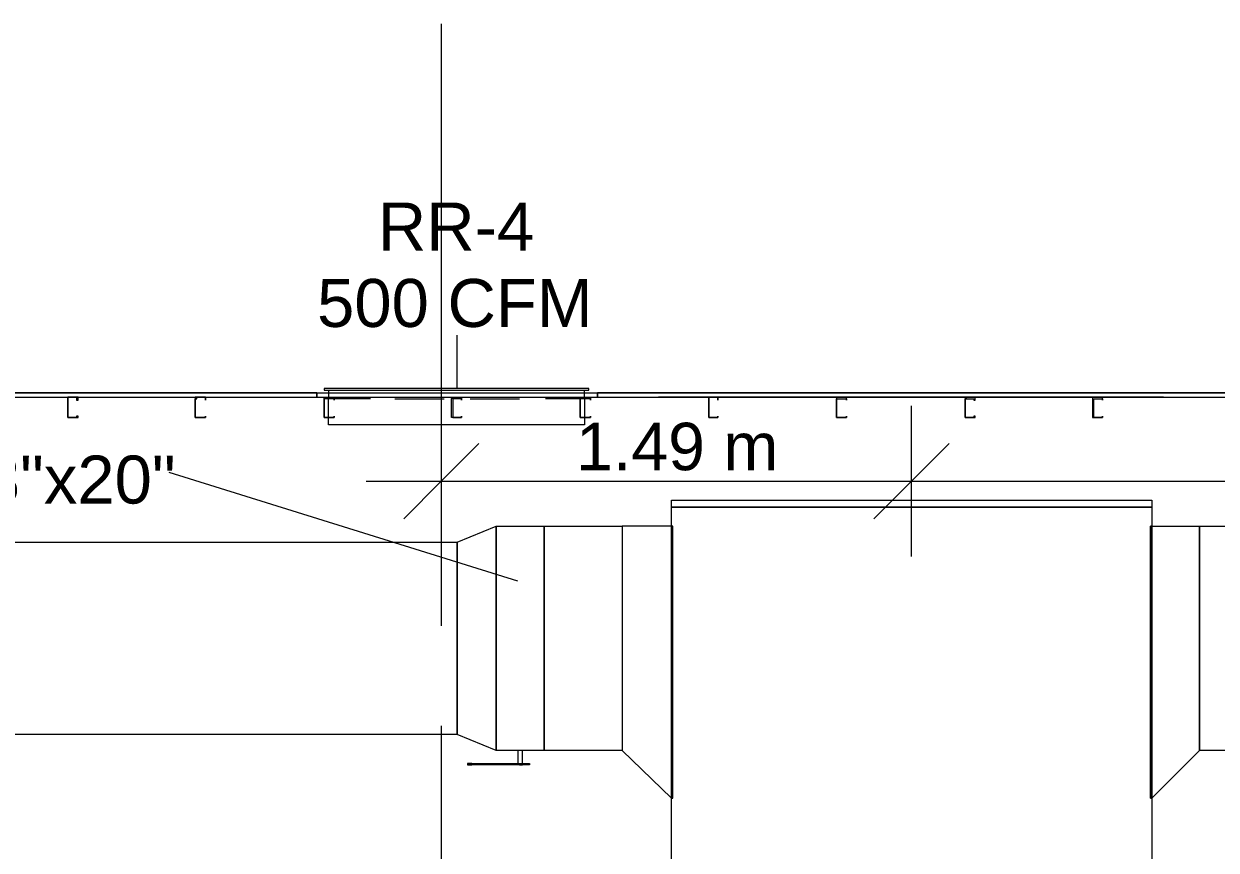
# Model space of a CAD drawing. Header units: metres. Extents: x -2 to 237, y -8 to 52.
# Drawn here: x 15.485 to 19.262, y 34.253 to 36.87 of the extents above; entities that cross this region are included whole.
import ezdxf

# ---------------------------------------------------------------- set-up
doc = ezdxf.new("R2010")
doc.units = ezdxf.units.M
doc.layers.add('HVAC - Ductos', color=5, linetype='Continuous', lineweight=0)
doc.layers.add('PDF3_Text', color=7, linetype='Continuous', lineweight=0)
doc.layers.add('PDF3_Geometry', color=7, linetype='Continuous', lineweight=0, true_color=0xaaaaaa)
doc.styles.add('PDF Helvetica', font='')
doc.styles.get('PDF Helvetica').set_extended_font_data('Helvetica')

msp = doc.modelspace()

# ---------------------------------------------------------------- linework, layer by layer
at = {"layer": 'HVAC - Ductos', "lineweight": 0}
for points in [[(16.8578, 35.7145), (16.8578, 35.8841)], [(16.4361, 35.71), (17.2749, 35.71)], [(17.252, 35.7145), (16.4591, 35.7145)], [(16.5828, 35.6825), (16.4591, 35.6825), (16.4591, 35.6871), (16.5828, 35.6871)], [(16.6607, 35.6871), (16.8165, 35.6871)], [(16.6607, 35.6825), (16.8165, 35.6825)], [(16.8074, 35.6595), (16.8074, 35.4212), (16.8074, 35.1829)], [(16.8991, 35.6871), (17.0549, 35.6871)], [(16.8991, 35.6825), (17.0549, 35.6825)], [(17.1374, 35.6871), (17.2565, 35.6871), (17.2565, 35.6825), (17.1374, 35.6825)], [(18.297, 35.1829), (18.297, 35.4212), (18.297, 35.6595)], [(16.9266, 35.5404), (16.8074, 35.4212), (16.6882, 35.3021)], [(18.4162, 35.5404), (18.297, 35.4212), (18.1779, 35.3021)], [(17.0503, 35.105), (15.9458, 35.4487)], [(16.5691, 35.4212), (18.297, 35.4212), (26.2446, 35.4212)], [(14.6716, 35.2287), (16.8578, 35.2287), (16.8578, 34.6191), (14.6716, 34.6191)]]:
    msp.add_lwpolyline(points, dxfattribs=at)
for points in [[(17.2749, 35.7145), (16.4361, 35.7145), (16.4361, 35.71), (16.4499, 35.71), (16.4499, 35.6871), (17.2611, 35.6871), (17.2611, 35.71), (17.2749, 35.71)], [(17.2611, 35.6871), (17.2611, 35.6), (16.4499, 35.6), (16.4499, 35.6871)], [(19.0579, 35.3387), (17.5361, 35.3387), (17.5361, 35.3617), (19.0579, 35.3617)], [(17.5361, 28.3766), (17.5361, 35.3387), (19.0579, 35.3387), (19.0579, 28.3766)], [(16.8578, 35.2287), (16.9815, 35.2791), (16.9815, 34.5687), (16.8578, 34.6191)], [(17.1328, 35.2791), (17.3803, 35.2791), (17.3803, 34.5687), (17.1328, 34.5687)], [(17.5407, 35.2791), (17.3803, 35.2791), (17.3803, 34.5687), (17.5361, 34.4175), (17.5407, 34.4175)], [(17.5407, 35.2791), (17.5361, 35.2791), (17.5361, 34.4175), (17.5407, 34.4175)], [(19.0579, 34.4175), (19.0579, 35.2791), (19.0533, 35.2791), (19.0533, 34.4175)], [(19.0579, 34.4175), (19.0533, 34.4175), (19.0533, 35.2791), (19.2091, 35.2791), (19.2091, 34.5687)], [(19.5162, 34.5687), (19.2091, 34.5687), (19.2091, 35.2791), (19.5162, 35.2791)]]:
    msp.add_lwpolyline(points, close=True, dxfattribs=at)
at = {"layer": 'PDF3_Geometry', "lineweight": 0}
for points in [[(16.8074, 36.8696), (16.8074, 35.6)], [(11.3624, 35.7008), (12.2515, 35.7008), (16.4132, 35.7008), (16.4132, 35.6871), (17.3024, 35.6871), (17.3024, 35.7008)], [(16.0603, 35.6871), (16.4132, 35.6871), (16.4132, 35.7008), (12.2515, 35.7008), (12.2515, 35.6871), (12.3753, 35.6871)], [(16.4132, 35.7008), (17.3024, 35.7008), (19.562, 35.7008), (19.6537, 35.7008), (24.237, 35.7008), (24.237, 35.6871), (25.1263, 35.6871), (25.1263, 35.7008)], [(20.0753, 35.7008), (19.6537, 35.7008), (19.562, 35.7008), (17.3024, 35.7008), (17.3024, 35.6871), (17.6553, 35.6871)], [(17.4949, 35.7008), (19.0945, 35.7008)], [(17.6828, 35.6871), (24.237, 35.6871), (24.237, 35.7008), (23.215, 35.7008)], [(15.2491, 35.6871), (15.6249, 35.6871)], [(15.6524, 35.6871), (16.0328, 35.6871)], [(17.6553, 35.6871), (17.4949, 35.6871)], [(18.0633, 35.6871), (17.6828, 35.6871)], [(18.4666, 35.6871), (18.0907, 35.6871)], [(18.8745, 35.6871), (18.4987, 35.6871)], [(19.0945, 35.6871), (18.902, 35.6871)], [(16.8074, 35.2837), (16.8074, 34.9629)], [(16.8074, 34.6467), (16.8074, 33.377)]]:
    msp.add_lwpolyline(points, dxfattribs=at)
for points in [[(15.657, 35.6871), (15.6249, 35.6871), (15.6249, 35.6825), (15.6249, 35.6229), (15.657, 35.6229), (15.657, 35.6275), (15.6524, 35.6275), (15.6524, 35.6229), (15.6249, 35.6229), (15.6249, 35.6825), (15.6249, 35.6871), (15.6524, 35.6871), (15.6524, 35.6779), (15.657, 35.6779)], [(16.0603, 35.6871), (16.0328, 35.6871), (16.0282, 35.6871), (16.0282, 35.6825), (16.0282, 35.6229), (16.0328, 35.6229), (16.0603, 35.6229), (16.0603, 35.6275), (16.0603, 35.6229), (16.0328, 35.6229), (16.0282, 35.6229), (16.0282, 35.6825), (16.0328, 35.6825), (16.0328, 35.6871), (16.0603, 35.6871), (16.0603, 35.6779)], [(16.4682, 35.6779), (16.4682, 35.6825), (16.4361, 35.6825), (16.4361, 35.6229), (16.4682, 35.6229), (16.4682, 35.6275), (16.4682, 35.6229), (16.4361, 35.6229), (16.4361, 35.6825), (16.4361, 35.6871), (16.4682, 35.6871)], [(16.8716, 35.6779), (16.8716, 35.6825), (16.8441, 35.6825), (16.8441, 35.6229), (16.8716, 35.6229), (16.8716, 35.6275), (16.8716, 35.6229), (16.8441, 35.6229), (16.8395, 35.6229), (16.8395, 35.6825), (16.8441, 35.6871), (16.8716, 35.6871)], [(17.2795, 35.6779), (17.2795, 35.6825), (17.2474, 35.6825), (17.2474, 35.6229), (17.2795, 35.6229), (17.2795, 35.6275), (17.2795, 35.6229), (17.2474, 35.6229), (17.2474, 35.6825), (17.2474, 35.6871), (17.2795, 35.6871)], [(17.6828, 35.6871), (17.6553, 35.6871), (17.6553, 35.6825), (17.6553, 35.6229), (17.6828, 35.6229), (17.6828, 35.6275), (17.6828, 35.6229), (17.6553, 35.6229), (17.6553, 35.6825), (17.6553, 35.6871), (17.6828, 35.6871), (17.6828, 35.6779)], [(18.0907, 35.6871), (18.0633, 35.6871), (18.0587, 35.6871), (18.0587, 35.6825), (18.0587, 35.6229), (18.0633, 35.6229), (18.0907, 35.6229), (18.0907, 35.6275), (18.0907, 35.6229), (18.0633, 35.6229), (18.0587, 35.6229), (18.0587, 35.6825), (18.0633, 35.6825), (18.0907, 35.6825), (18.0907, 35.6779)], [(18.4987, 35.6871), (18.4666, 35.6871), (18.4666, 35.6825), (18.4666, 35.6229), (18.4987, 35.6229), (18.4987, 35.6275), (18.4941, 35.6275), (18.4941, 35.6229), (18.4666, 35.6229), (18.4666, 35.6825), (18.4941, 35.6825), (18.4941, 35.6779), (18.4987, 35.6779)], [(18.902, 35.6871), (18.8745, 35.6871), (18.8699, 35.6871), (18.8699, 35.6825), (18.8699, 35.6229), (18.8745, 35.6229), (18.902, 35.6229), (18.902, 35.6275), (18.902, 35.6229), (18.8745, 35.6229), (18.8745, 35.6825), (18.902, 35.6825), (18.902, 35.6779)]]:
    msp.add_lwpolyline(points, close=True, dxfattribs=at)
at = {"layer": 'PDF3_Geometry', "color": 254, "lineweight": 0, "true_color": 0xd2d2d2}
msp.add_lwpolyline([(18.4711, 35.6825), (18.4711, 35.6871)], dxfattribs=at)
at = {"layer": 'PDF3_Geometry', "color": 1, "lineweight": 0}
for points in [[(17.1328, 34.5687), (16.9815, 34.5687), (16.9815, 35.2791), (17.1328, 35.2791)], [(17.0549, 34.5229), (17.0595, 34.5229), (17.0641, 34.5229), (17.0595, 34.5229)]]:
    msp.add_lwpolyline(points, close=True, dxfattribs=at)
for points in [[(16.9037, 34.5275), (16.8991, 34.5275), (16.8945, 34.5275), (16.8899, 34.5275), (16.8945, 34.5275), (16.8991, 34.5275), (16.9037, 34.5275), (17.0549, 34.5275), (17.0869, 34.5275), (17.0869, 34.5229), (17.0549, 34.5229), (17.0549, 34.5275), (17.0595, 34.5275), (17.0641, 34.5275), (17.0641, 34.5687)], [(17.0503, 34.5687), (17.0503, 34.5275)], [(16.8899, 34.5275), (16.8899, 34.5229)], [(17.0549, 34.5229), (16.9037, 34.5229), (16.8991, 34.5229), (16.8945, 34.5229), (16.8899, 34.5229), (16.8945, 34.5229), (16.8991, 34.5229), (16.9037, 34.5229)]]:
    msp.add_lwpolyline(points, dxfattribs=at)

# ---------------------------------------------------------------- texts
at = {"layer": 'PDF3_Text', "lineweight": 0, "attachment_point": 4, "style": 'PDF Helvetica'}
for s, insert, char_height in [('RR-4', (16.6064, 36.2276), 0.15195), ('500 CFM', (16.4139, 35.9847), 0.15195), ('1.49 m', (17.2344, 35.5302), 0.15008), ('BD-28"x20"-28"x20"', (14.0718, 35.4255), 0.151954)]:
    msp.add_mtext(s, dxfattribs=dict(at, insert=insert, char_height=char_height))

doc.saveas('drawing.dxf')
